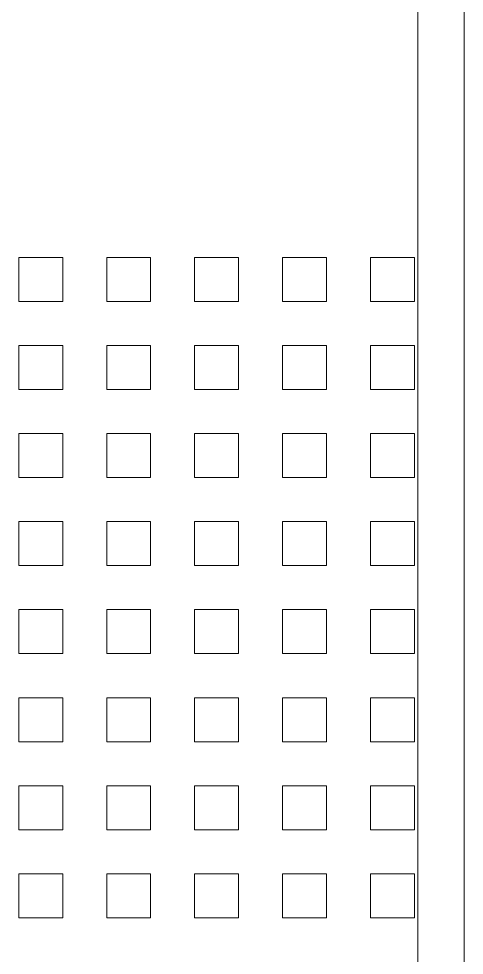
# Model space of a CAD drawing. Header units: millimetres. Extents: x 33157 to 59611, y -29750 to 1750.
# Drawn here: x 53845.87 to 53853.47, y 201.19 to 217.15 of the extents above; entities that cross this region are included whole.
import ezdxf

# ---------------------------------------------------------------- set-up
doc = ezdxf.new("R2010")
doc.units = ezdxf.units.MM
doc.layers.get('0').update_dxf_attribs({"lineweight": 18})

msp = doc.modelspace()

# ---------------------------------------------------------------- linework, layer by layer
at = {"lineweight": 9}
for p, q in [((53852.673, 275.622), (53852.673, 154.421)), ((53853.466, 274.82), (53853.466, 154.892))]:
    msp.add_line(p, q, dxfattribs=at)
for points in [[(53845.866, 212.334), (53846.616, 212.334), (53846.616, 213.084), (53845.866, 213.084)], [(53847.366, 212.334), (53848.116, 212.334), (53848.116, 213.084), (53847.366, 213.084)], [(53848.866, 212.334), (53849.616, 212.334), (53849.616, 213.084), (53848.866, 213.084)], [(53850.366, 212.334), (53851.116, 212.334), (53851.116, 213.084), (53850.366, 213.084)], [(53851.866, 212.334), (53852.616, 212.334), (53852.616, 213.084), (53851.866, 213.084)], [(53845.866, 210.834), (53846.616, 210.834), (53846.616, 211.584), (53845.866, 211.584)], [(53847.366, 210.834), (53848.116, 210.834), (53848.116, 211.584), (53847.366, 211.584)], [(53848.866, 210.834), (53849.616, 210.834), (53849.616, 211.584), (53848.866, 211.584)], [(53850.366, 210.834), (53851.116, 210.834), (53851.116, 211.584), (53850.366, 211.584)], [(53851.866, 210.834), (53852.616, 210.834), (53852.616, 211.584), (53851.866, 211.584)], [(53845.866, 209.334), (53846.616, 209.334), (53846.616, 210.084), (53845.866, 210.084)], [(53847.366, 209.334), (53848.116, 209.334), (53848.116, 210.084), (53847.366, 210.084)], [(53848.866, 209.334), (53849.616, 209.334), (53849.616, 210.084), (53848.866, 210.084)], [(53850.366, 209.334), (53851.116, 209.334), (53851.116, 210.084), (53850.366, 210.084)], [(53851.866, 209.334), (53852.616, 209.334), (53852.616, 210.084), (53851.866, 210.084)], [(53845.866, 207.834), (53846.616, 207.834), (53846.616, 208.584), (53845.866, 208.584)], [(53847.366, 207.834), (53848.116, 207.834), (53848.116, 208.584), (53847.366, 208.584)], [(53848.866, 207.834), (53849.616, 207.834), (53849.616, 208.584), (53848.866, 208.584)], [(53850.366, 207.834), (53851.116, 207.834), (53851.116, 208.584), (53850.366, 208.584)], [(53851.866, 207.834), (53852.616, 207.834), (53852.616, 208.584), (53851.866, 208.584)], [(53845.866, 206.334), (53846.616, 206.334), (53846.616, 207.084), (53845.866, 207.084)], [(53847.366, 206.334), (53848.116, 206.334), (53848.116, 207.084), (53847.366, 207.084)], [(53848.866, 206.334), (53849.616, 206.334), (53849.616, 207.084), (53848.866, 207.084)], [(53850.366, 206.334), (53851.116, 206.334), (53851.116, 207.084), (53850.366, 207.084)], [(53851.866, 206.334), (53852.616, 206.334), (53852.616, 207.084), (53851.866, 207.084)], [(53845.866, 204.834), (53846.616, 204.834), (53846.616, 205.584), (53845.866, 205.584)], [(53847.366, 204.834), (53848.116, 204.834), (53848.116, 205.584), (53847.366, 205.584)], [(53848.866, 204.834), (53849.616, 204.834), (53849.616, 205.584), (53848.866, 205.584)], [(53850.366, 204.834), (53851.116, 204.834), (53851.116, 205.584), (53850.366, 205.584)], [(53851.866, 204.834), (53852.616, 204.834), (53852.616, 205.584), (53851.866, 205.584)], [(53845.866, 203.334), (53846.616, 203.334), (53846.616, 204.084), (53845.866, 204.084)], [(53847.366, 203.334), (53848.116, 203.334), (53848.116, 204.084), (53847.366, 204.084)], [(53848.866, 203.334), (53849.616, 203.334), (53849.616, 204.084), (53848.866, 204.084)], [(53850.366, 203.334), (53851.116, 203.334), (53851.116, 204.084), (53850.366, 204.084)], [(53851.866, 203.334), (53852.616, 203.334), (53852.616, 204.084), (53851.866, 204.084)], [(53845.866, 201.834), (53846.616, 201.834), (53846.616, 202.584), (53845.866, 202.584)], [(53847.366, 201.834), (53848.116, 201.834), (53848.116, 202.584), (53847.366, 202.584)], [(53848.866, 201.834), (53849.616, 201.834), (53849.616, 202.584), (53848.866, 202.584)], [(53850.366, 201.834), (53851.116, 201.834), (53851.116, 202.584), (53850.366, 202.584)], [(53851.866, 201.834), (53852.616, 201.834), (53852.616, 202.584), (53851.866, 202.584)]]:
    msp.add_lwpolyline(points, close=True)

doc.saveas('drawing.dxf')
